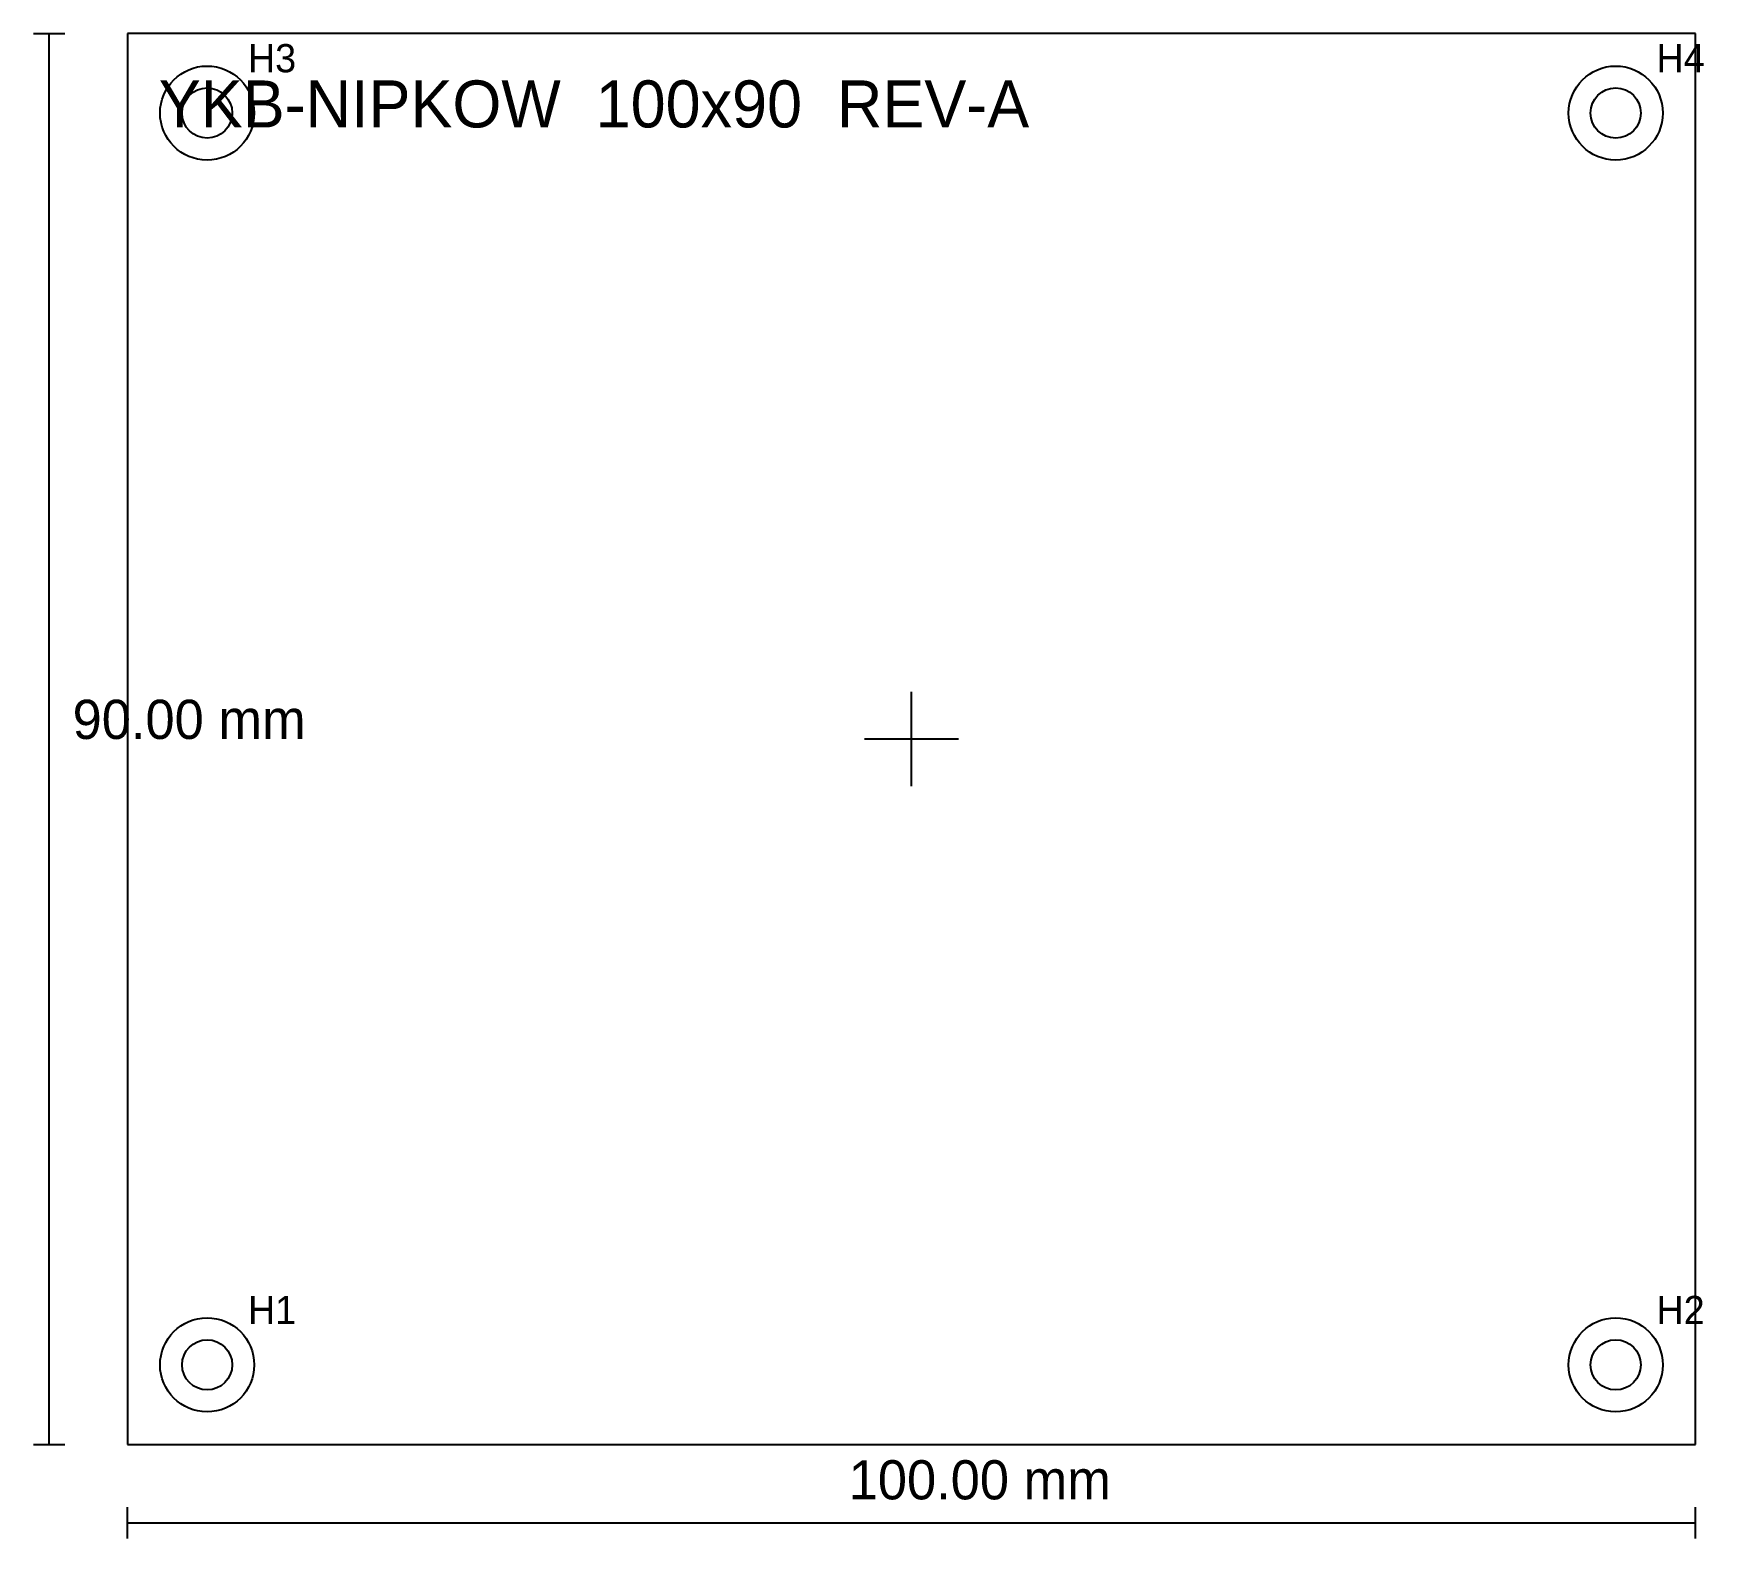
# Model space of a CAD drawing. Header units: millimetres. Extents: x -6 to 101, y -6 to 90.
import ezdxf

# ---------------------------------------------------------------- set-up
doc = ezdxf.new("R2010")
doc.units = ezdxf.units.MM
for name, color, linetype in [('BOARD_OUTLINE', 7, 'CONTINUOUS'), ('KEEPOUT', 7, 'CONTINUOUS'), ('MOUNTING_HOLE', 7, 'CONTINUOUS'), ('REF', 7, 'CONTINUOUS')]:
    doc.layers.add(name, color=color, linetype=linetype)

msp = doc.modelspace()

# ---------------------------------------------------------------- linework, layer by layer
at = {"layer": 'BOARD_OUTLINE'}
for p, q in [((100, 90), (0, 90)), ((0, 90), (0, 0)), ((100, 0), (100, 90)), ((0, 0), (100, 0))]:
    msp.add_line(p, q, dxfattribs=at)
at = {"layer": 'KEEPOUT'}
for centre in [(5.08, 84.92), (94.92, 84.92), (5.08, 5.08), (94.92, 5.08)]:
    msp.add_circle(centre, 3, dxfattribs=at)
at = {"layer": 'MOUNTING_HOLE'}
for centre in [(5.08, 84.92), (94.92, 84.92), (5.08, 5.08), (94.92, 5.08)]:
    msp.add_circle(centre, 1.6, dxfattribs=at)
at = {"layer": 'REF'}
for p, q in [((-6, 90), (-4, 90)), ((-5, 0), (-5, 90)), ((50, 42), (50, 48)), ((47, 45), (53, 45)), ((-6, 0), (-4, 0)), ((0, -6), (0, -4)), ((100, -6), (100, -4)), ((0, -5), (100, -5))]:
    msp.add_line(p, q, dxfattribs=at)

# ---------------------------------------------------------------- texts
for s, height, p in [('H3', 1.8, (7.68, 87.52)), ('H4', 1.8, (97.52, 87.52)), ('YKB-NIPKOW  100x90  REV-A', 3, (2, 84)), ('90.00 mm', 2.5, (-3.5, 45)), ('H1', 1.8, (7.68, 7.68)), ('H2', 1.8, (97.52, 7.68)), ('100.00 mm', 2.5, (46, -3.5))]:
    msp.add_text(s, height=height, dxfattribs=at).set_placement(p)

doc.saveas('drawing.dxf')
